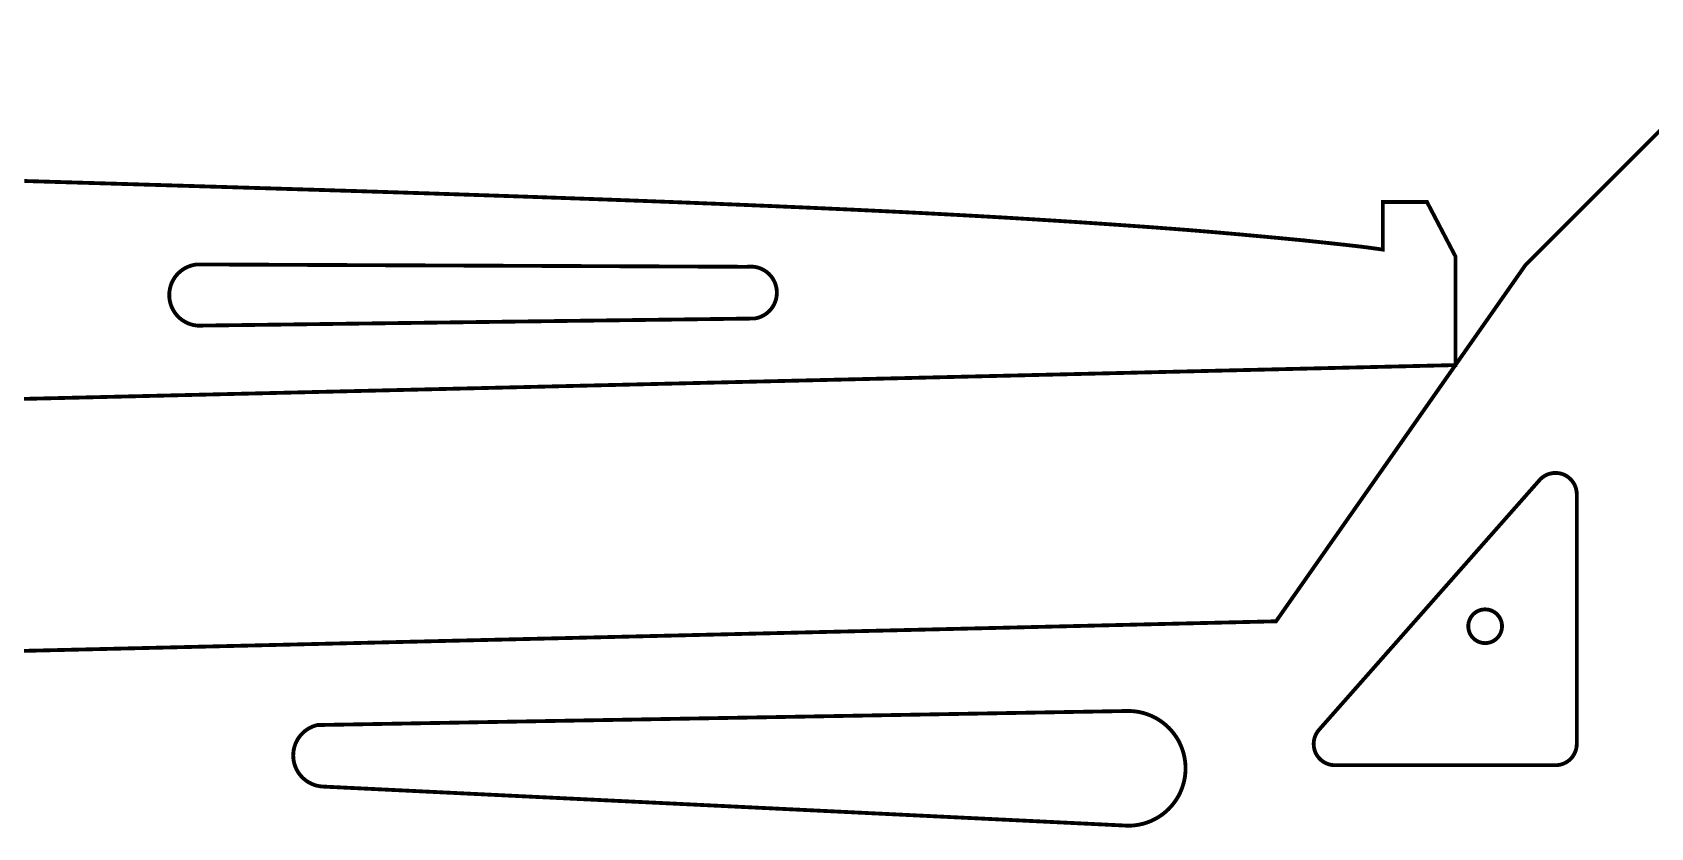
# Model space of a CAD drawing. Extents: x 0 to 807, y 0 to 285.
# Drawn here: x 330.1 to 478.9, y 95.4 to 168.5 of the extents above; entities that cross this region are included whole.
import ezdxf

# ---------------------------------------------------------------- set-up
doc = ezdxf.new("R2010")
doc.units = 0
doc.layers.get('0').update_dxf_attribs({"linetype": 'CONTINUOUS'})

msp = doc.modelspace()

# ---------------------------------------------------------------- linework, layer by layer
at = {"color": 0, "const_width": 0.35278}
for points in [[(200.813, 108.602), (444.481, 114.357), (467.424, 147.122), (488.636, 168.336)], [(329.357, 154.846), (330.261, 154.819), (331.165, 154.792), (332.071, 154.765), (332.975, 154.737), (333.879, 154.711), (334.783, 154.683), (335.688, 154.657), (336.592, 154.629), (337.496, 154.603), (338.4, 154.575), (339.303, 154.549), (340.207, 154.521), (341.108, 154.494), (342.01, 154.467), (342.911, 154.44), (343.813, 154.413), (344.714, 154.386), (345.614, 154.358), (346.515, 154.331), (347.414, 154.304), (348.314, 154.276), (349.213, 154.249), (350.111, 154.222), (351.01, 154.194), (351.907, 154.167), (352.804, 154.139), (353.7, 154.111), (354.596, 154.083), (355.492, 154.056), (356.386, 154.028), (357.281, 154), (358.174, 153.972), (359.067, 153.944), (359.958, 153.917), (360.849, 153.888), (361.74, 153.86), (362.629, 153.831), (363.518, 153.803), (364.407, 153.774), (365.293, 153.744), (366.179, 153.717), (367.065, 153.688), (367.95, 153.658), (368.864, 153.628), (369.776, 153.597), (370.689, 153.567), (371.6, 153.536), (372.51, 153.506), (373.418, 153.475), (374.326, 153.443), (375.232, 153.413), (376.138, 153.381), (377.04, 153.349), (377.943, 153.317), (378.843, 153.285), (379.743, 153.253), (380.642, 153.221), (381.537, 153.189), (382.433, 153.156), (383.326, 153.124), (384.218, 153.09), (385.108, 153.057), (385.997, 153.024), (386.883, 152.99), (387.769, 152.956), (388.653, 152.922), (389.533, 152.888), (390.414, 152.853), (391.292, 152.818), (392.167, 152.783), (393.042, 152.749), (393.914, 152.712), (394.783, 152.678), (395.651, 152.642), (395.964, 152.629), (396.276, 152.615), (396.589, 152.603), (396.9, 152.589), (397.213, 152.576), (397.524, 152.564), (397.835, 152.55), (398.144, 152.538), (398.456, 152.524), (398.765, 152.511), (399.075, 152.497), (399.385, 152.483), (399.694, 152.471), (400.003, 152.457), (400.311, 152.443), (400.621, 152.431), (400.928, 152.417), (401.236, 152.403), (401.543, 152.389), (401.851, 152.376), (402.158, 152.362), (402.464, 152.349), (402.771, 152.335), (403.076, 152.321), (403.382, 152.307), (403.688, 152.293), (403.993, 152.279), (404.299, 152.265), (404.603, 152.251), (404.907, 152.237), (405.211, 152.224), (405.514, 152.21), (405.818, 152.194), (406.121, 152.181), (406.424, 152.167), (406.726, 152.151), (407.028, 152.138), (407.329, 152.124), (407.631, 152.108), (407.932, 152.094), (408.232, 152.079), (408.533, 152.065), (408.832, 152.05), (409.132, 152.036), (409.432, 152.021), (409.731, 152.007), (410.028, 151.992), (410.326, 151.976), (410.624, 151.961), (410.921, 151.947), (411.218, 151.932), (411.514, 151.917), (411.81, 151.901), (412.106, 151.886), (412.4, 151.871), (412.694, 151.856), (412.989, 151.84), (413.282, 151.825), (413.575, 151.81), (413.868, 151.794), (414.014, 151.786), (414.16, 151.779), (414.306, 151.771), (414.451, 151.763), (414.597, 151.756), (414.743, 151.747), (414.888, 151.739), (415.033, 151.732), (415.178, 151.724), (415.324, 151.715), (415.468, 151.708), (415.612, 151.7), (415.757, 151.692), (415.901, 151.685), (416.046, 151.676), (416.19, 151.668), (416.335, 151.66), (416.479, 151.653), (416.622, 151.644), (416.767, 151.636), (416.91, 151.628), (417.054, 151.621), (417.197, 151.612), (417.34, 151.604), (417.483, 151.596), (417.626, 151.587), (417.769, 151.581), (417.912, 151.572), (418.056, 151.564), (418.197, 151.556), (418.34, 151.547), (418.482, 151.539), (418.625, 151.531), (418.767, 151.522), (418.908, 151.514), (419.05, 151.506), (419.192, 151.499), (419.333, 151.49), (419.475, 151.482), (419.617, 151.474), (419.758, 151.465), (419.899, 151.457), (420.04, 151.449), (420.181, 151.44), (420.322, 151.432), (420.463, 151.424), (420.603, 151.415), (420.744, 151.407), (420.885, 151.397), (421.025, 151.389), (421.165, 151.381), (421.306, 151.372), (421.446, 151.364), (421.586, 151.356), (421.865, 151.339), (422.006, 151.331), (422.144, 151.321), (422.285, 151.313), (422.424, 151.304), (422.564, 151.296), (422.703, 151.288), (422.842, 151.278), (422.982, 151.269), (423.121, 151.261), (423.26, 151.253), (423.399, 151.243), (423.537, 151.235), (423.678, 151.226), (423.817, 151.218), (424.093, 151.2), (424.232, 151.192), (424.371, 151.182), (424.647, 151.165), (424.786, 151.156), (424.925, 151.147), (425.201, 151.129), (425.339, 151.121), (425.478, 151.111), (425.615, 151.103), (425.753, 151.093), (425.892, 151.085), (426.029, 151.075), (426.167, 151.067), (426.304, 151.057), (426.442, 151.049), (426.579, 151.039), (426.717, 151.031), (426.854, 151.021), (426.992, 151.013), (427.129, 151.003), (427.267, 150.994), (427.404, 150.985), (427.54, 150.975), (427.678, 150.967), (427.814, 150.957), (427.95, 150.949), (428.088, 150.939), (428.224, 150.929), (428.36, 150.921), (428.496, 150.911), (428.631, 150.901), (428.767, 150.893), (428.903, 150.883), (429.037, 150.874), (429.172, 150.865), (429.307, 150.856), (429.442, 150.846), (429.576, 150.837), (429.71, 150.828), (429.843, 150.818), (429.978, 150.81), (430.11, 150.8), (430.243, 150.79), (430.376, 150.782), (430.508, 150.772), (430.64, 150.763), (430.768, 150.754), (430.894, 150.744), (431.022, 150.736), (431.149, 150.728), (431.275, 150.718), (431.4, 150.71), (431.526, 150.7), (431.651, 150.692), (431.776, 150.682), (431.901, 150.674), (432.025, 150.664), (432.149, 150.656), (432.272, 150.647), (432.394, 150.638), (432.518, 150.629), (432.64, 150.619), (432.763, 150.611), (432.883, 150.603), (433.004, 150.593), (433.125, 150.585), (433.246, 150.576), (433.365, 150.567), (433.485, 150.558), (433.603, 150.55), (433.722, 150.54), (433.84, 150.532), (433.957, 150.524), (434.075, 150.514), (434.19, 150.506), (434.307, 150.497), (434.425, 150.487), (434.542, 150.479), (434.658, 150.471), (434.775, 150.461), (434.89, 150.453), (435.006, 150.444), (435.121, 150.435), (435.235, 150.426), (435.349, 150.418), (435.464, 150.408), (435.576, 150.4), (435.69, 150.392), (435.804, 150.382), (435.917, 150.374), (436.029, 150.365), (436.143, 150.356), (436.256, 150.347), (436.368, 150.339), (436.481, 150.329), (436.593, 150.321), (436.706, 150.311), (436.818, 150.303), (436.931, 150.293), (437.043, 150.285), (437.157, 150.275), (437.269, 150.265), (437.382, 150.257), (437.496, 150.247), (437.61, 150.237), (437.724, 150.229), (437.838, 150.219), (437.894, 150.214), (437.95, 150.21), (438.007, 150.206), (438.063, 150.2), (438.119, 150.196), (438.176, 150.192), (438.233, 150.186), (438.29, 150.182), (438.347, 150.176), (438.404, 150.172), (438.461, 150.167), (438.518, 150.163), (438.575, 150.157), (438.633, 150.153), (438.69, 150.147), (438.749, 150.143), (438.806, 150.138), (438.864, 150.133), (438.922, 150.128), (438.981, 150.124), (439.039, 150.118), (439.097, 150.112), (439.157, 150.108), (439.215, 150.103), (439.275, 150.097), (439.333, 150.093), (439.393, 150.087), (439.453, 150.082), (439.513, 150.078), (439.572, 150.072), (439.633, 150.067), (439.696, 150.061), (439.758, 150.056), (439.821, 150.05), (439.883, 150.044), (439.947, 150.039), (440.011, 150.033), (440.074, 150.028), (440.138, 150.022), (440.203, 150.017), (440.267, 150.011), (440.332, 150.006), (440.396, 150), (440.461, 149.994), (440.526, 149.987), (440.592, 149.982), (440.657, 149.976), (440.724, 149.971), (440.79, 149.964), (440.856, 149.958), (440.922, 149.953), (440.99, 149.947), (441.057, 149.94), (441.124, 149.935), (441.192, 149.928), (441.26, 149.922), (441.328, 149.917), (441.396, 149.91), (441.465, 149.904), (441.533, 149.897), (441.603, 149.892), (441.672, 149.885), (441.739, 149.879), (441.807, 149.872), (441.875, 149.867), (441.943, 149.86), (442.011, 149.854), (442.079, 149.847), (442.147, 149.842), (442.217, 149.835), (442.285, 149.829), (442.354, 149.822), (442.422, 149.817), (442.492, 149.81), (442.56, 149.804), (442.699, 149.792), (442.767, 149.785), (442.906, 149.772), (442.974, 149.765), (443.043, 149.76), (443.111, 149.753), (443.181, 149.746), (443.249, 149.74), (443.317, 149.733), (443.386, 149.728), (443.454, 149.721), (443.521, 149.715), (443.589, 149.708), (443.657, 149.703), (443.724, 149.696), (443.793, 149.689), (443.862, 149.683), (443.931, 149.676), (444, 149.671), (444.068, 149.664), (444.135, 149.657), (444.203, 149.651), (444.269, 149.644), (444.336, 149.639), (444.403, 149.632), (444.468, 149.626), (444.533, 149.621), (444.599, 149.614), (444.662, 149.608), (444.726, 149.603), (444.79, 149.596), (444.853, 149.59), (444.915, 149.585), (444.976, 149.579), (445.037, 149.572), (445.099, 149.567), (445.158, 149.561), (445.218, 149.556), (445.276, 149.55), (445.335, 149.544), (445.392, 149.539), (445.449, 149.535), (445.504, 149.529), (445.56, 149.524), (445.614, 149.518), (445.668, 149.514), (445.693, 149.511), (445.719, 149.508), (445.744, 149.506), (445.769, 149.504), (445.794, 149.501), (445.819, 149.499), (445.843, 149.497), (445.868, 149.494), (445.892, 149.492), (445.917, 149.49), (445.94, 149.487), (445.964, 149.485), (445.987, 149.483), (446.01, 149.481), (446.033, 149.479), (446.056, 149.476), (446.078, 149.475), (446.1, 149.472), (446.122, 149.469), (446.144, 149.468), (446.167, 149.467), (446.188, 149.464), (446.208, 149.462), (446.229, 149.46), (446.25, 149.458), (446.271, 149.456), (446.292, 149.454), (446.311, 149.453), (446.331, 149.45), (446.351, 149.449), (446.371, 149.446), (446.39, 149.444), (446.41, 149.443), (446.429, 149.44), (446.449, 149.439), (446.467, 149.438), (446.485, 149.436), (446.503, 149.433), (446.521, 149.432), (446.539, 149.431), (446.556, 149.429), (446.574, 149.428), (446.59, 149.425), (446.607, 149.424), (446.622, 149.422), (446.639, 149.421), (446.654, 149.419), (446.669, 149.418), (446.685, 149.417), (446.7, 149.415), (446.714, 149.414), (446.728, 149.413), (446.742, 149.411), (446.756, 149.41), (446.769, 149.408), (446.782, 149.407), (446.794, 149.406), (446.807, 149.404), (446.819, 149.404), (446.831, 149.403), (446.842, 149.401), (446.847, 149.401), (446.853, 149.4), (446.858, 149.4), (446.864, 149.399), (446.868, 149.399), (446.874, 149.399), (446.879, 149.397), (446.883, 149.397), (446.888, 149.397), (446.893, 149.396), (446.897, 149.396), (446.903, 149.396), (446.907, 149.394), (446.911, 149.394), (446.915, 149.394), (446.919, 149.394), (446.924, 149.393), (446.928, 149.393), (446.932, 149.393), (446.936, 149.392), (446.94, 149.392), (446.943, 149.392), (446.947, 149.392), (446.95, 149.39), (446.954, 149.39), (446.957, 149.39), (446.961, 149.39), (446.964, 149.389), (446.967, 149.389), (446.969, 149.389), (446.974, 149.389), (446.976, 149.389), (446.979, 149.388), (446.982, 149.388), (446.985, 149.388), (446.986, 149.388), (446.989, 149.388), (446.992, 149.386), (446.994, 149.386), (446.996, 149.386), (446.999, 149.386), (447, 149.386), (447.003, 149.386), (447.004, 149.386), (447.006, 149.385), (447.008, 149.385), (447.01, 149.385), (447.011, 149.385), (447.013, 149.385), (447.014, 149.385), (447.017, 149.385), (447.018, 149.385), (447.019, 149.383), (447.021, 149.383), (447.022, 149.383), (447.024, 149.383), (447.024, 149.383), (447.025, 149.383), (447.026, 149.383), (447.029, 149.383), (447.031, 149.383), (447.033, 149.382), (447.035, 149.382), (447.036, 149.382), (447.037, 149.382), (447.039, 149.382), (447.04, 149.382), (447.042, 149.382), (447.043, 149.382), (447.044, 149.381), (447.046, 149.381), (447.049, 149.381), (447.05, 149.381), (447.051, 149.381), (447.053, 149.381), (447.056, 149.381), (447.057, 149.379), (447.06, 149.379), (447.061, 149.379), (447.063, 149.379), (447.065, 149.379), (447.067, 149.379), (447.069, 149.379), (447.072, 149.378), (447.075, 149.378), (447.076, 149.378), (447.079, 149.378), (447.082, 149.376), (447.085, 149.376), (447.088, 149.376), (447.092, 149.376), (447.094, 149.376), (447.097, 149.375), (447.101, 149.375), (447.104, 149.375), (447.108, 149.375), (447.111, 149.374), (447.115, 149.374), (447.119, 149.374), (447.124, 149.372), (447.128, 149.372), (447.132, 149.372), (447.136, 149.371), (447.14, 149.371), (447.144, 149.371), (447.149, 149.369), (447.154, 149.369), (447.158, 149.369), (447.162, 149.368), (447.168, 149.368), (447.172, 149.368), (447.178, 149.367), (447.183, 149.367), (447.189, 149.365), (447.193, 149.365), (447.204, 149.364), (447.215, 149.362), (447.226, 149.361), (447.237, 149.361), (447.249, 149.36), (447.261, 149.358), (447.274, 149.357), (447.286, 149.356), (447.299, 149.354), (447.313, 149.353), (447.326, 149.351), (447.339, 149.35), (447.354, 149.349), (447.368, 149.347), (447.382, 149.346), (447.397, 149.343), (447.412, 149.342), (447.428, 149.34), (447.443, 149.339), (447.46, 149.337), (447.475, 149.335), (447.492, 149.333), (447.508, 149.332), (447.525, 149.331), (447.543, 149.328), (447.56, 149.326), (447.578, 149.325), (447.596, 149.322), (447.614, 149.321), (447.632, 149.319), (447.65, 149.317), (447.668, 149.315), (447.688, 149.313), (447.706, 149.311), (447.724, 149.31), (447.743, 149.307), (447.763, 149.306), (447.782, 149.303), (447.801, 149.301), (447.821, 149.299), (447.842, 149.297), (447.861, 149.294), (447.882, 149.293), (447.903, 149.29), (447.922, 149.288), (447.944, 149.286), (447.965, 149.283), (447.986, 149.282), (448.007, 149.279), (448.029, 149.276), (448.051, 149.275), (448.072, 149.272), (448.094, 149.269), (448.117, 149.268), (448.139, 149.265), (448.162, 149.263), (448.185, 149.261), (448.207, 149.258), (448.231, 149.256), (448.254, 149.253), (448.276, 149.25), (448.328, 149.246), (448.379, 149.24), (448.431, 149.235), (448.482, 149.229), (448.535, 149.224), (448.589, 149.218), (448.642, 149.212), (448.696, 149.206), (448.751, 149.2), (448.806, 149.194), (448.861, 149.189), (448.917, 149.183), (448.972, 149.176), (449.029, 149.171), (449.086, 149.165), (449.143, 149.158), (449.2, 149.153), (449.257, 149.146), (449.314, 149.14), (449.372, 149.135), (449.429, 149.128), (449.486, 149.122), (449.66, 149.103), (449.718, 149.097), (449.775, 149.09), (449.832, 149.085), (449.89, 149.078), (449.947, 149.072), (450.004, 149.067), (450.058, 149.06), (450.114, 149.054), (450.168, 149.049), (450.222, 149.042), (450.276, 149.036), (450.329, 149.031), (450.383, 149.025), (450.436, 149.019), (450.489, 149.013), (450.542, 149.007), (450.593, 149.001), (450.646, 148.996), (450.697, 148.99), (450.749, 148.985), (450.799, 148.979), (450.849, 148.974), (450.899, 148.968), (450.949, 148.962), (450.999, 148.957), (451.047, 148.951), (451.094, 148.946), (451.143, 148.94), (451.19, 148.936), (451.237, 148.931), (451.283, 148.925), (451.329, 148.919), (451.375, 148.915), (451.419, 148.91), (451.464, 148.904), (451.507, 148.9), (451.551, 148.894), (451.596, 148.89), (451.639, 148.885), (451.682, 148.879), (451.724, 148.875), (451.765, 148.869), (451.806, 148.865), (451.847, 148.861), (451.886, 148.856), (451.926, 148.851), (451.965, 148.847), (452.003, 148.842), (452.042, 148.837), (452.079, 148.833), (452.115, 148.829), (452.153, 148.825), (452.189, 148.819), (452.225, 148.815), (452.26, 148.811), (452.294, 148.807), (452.329, 148.803), (452.364, 148.799), (452.399, 148.794), (452.432, 148.79), (452.465, 148.786), (452.499, 148.782), (452.532, 148.778), (452.564, 148.774), (452.596, 148.769), (452.629, 148.765), (452.661, 148.761), (452.692, 148.758), (452.722, 148.754), (452.753, 148.75), (452.782, 148.746), (452.813, 148.742), (452.842, 148.739), (452.872, 148.735), (452.901, 148.731), (452.931, 148.726), (452.961, 148.722), (452.99, 148.719), (453.019, 148.715), (453.076, 148.707), (453.106, 148.703), (453.135, 148.7), (453.192, 148.692), (453.221, 148.688), (453.25, 148.685), (453.278, 148.681), (453.307, 148.676), (453.335, 148.672), (453.364, 148.668), (453.392, 148.665), (453.421, 148.661), (453.45, 148.657), (453.478, 148.653), (453.507, 148.649), (453.535, 148.644), (453.565, 148.64), (453.594, 148.636), (453.624, 148.632), (453.654, 148.628), (453.683, 148.624), (453.713, 148.619), (453.743, 148.615), (453.772, 148.611), (453.8, 148.608), (453.829, 148.604), (453.857, 148.6), (453.886, 148.596), (453.912, 148.592), (453.94, 148.587), (453.967, 148.585), (453.993, 148.581), (454.019, 148.578), (454.044, 148.574), (454.068, 148.571), (454.092, 148.567), (454.115, 148.564), (454.138, 148.561), (454.158, 148.558), (454.179, 148.556), (454.199, 148.553), (454.218, 148.55), (454.236, 148.549), (454.253, 148.546), (454.268, 148.544), (454.283, 148.542), (454.296, 148.54), (454.296, 152.918), (458.361, 152.918), (460.978, 147.918), (460.978, 137.918), (217.311, 132.164)]]:
    msp.add_lwpolyline(points, dxfattribs=at)
for points in [[(345.786, 141.55), (345.717, 141.543), (345.507, 141.536), (345.229, 141.551), (344.957, 141.592), (344.689, 141.66), (344.431, 141.753), (344.181, 141.872), (343.943, 142.015), (343.772, 142.138), (343.719, 142.182), (343.665, 142.226), (343.513, 142.369), (343.326, 142.576), (343.162, 142.799), (343.022, 143.035), (342.904, 143.285), (342.811, 143.544), (342.744, 143.814), (342.711, 144.021), (342.704, 144.09), (342.697, 144.16), (342.692, 144.369), (342.706, 144.646), (342.747, 144.919), (342.815, 145.186), (342.908, 145.446), (343.026, 145.696), (343.169, 145.933), (343.292, 146.103), (343.336, 146.157), (343.381, 146.211), (343.525, 146.364), (343.731, 146.55), (343.953, 146.714), (344.19, 146.854), (344.439, 146.971), (344.7, 147.064), (344.968, 147.131), (345.175, 147.165), (345.244, 147.172), (395.846, 146.956), (395.907, 146.964), (396.092, 146.976), (396.332, 146.972), (396.568, 146.944), (396.797, 146.894), (397.019, 146.824), (397.232, 146.731), (397.433, 146.618), (397.624, 146.487), (397.8, 146.34), (397.961, 146.175), (398.107, 145.996), (398.236, 145.801), (398.346, 145.594), (398.436, 145.374), (398.504, 145.143), (398.54, 144.962), (398.549, 144.901), (398.557, 144.84), (398.569, 144.657), (398.567, 144.415), (398.539, 144.179), (398.489, 143.95), (398.417, 143.728), (398.325, 143.515), (398.213, 143.314), (398.082, 143.124), (397.933, 142.947), (397.769, 142.786), (397.589, 142.64), (397.396, 142.511), (397.188, 142.401), (396.968, 142.311), (396.736, 142.243), (396.556, 142.207), (396.494, 142.199), (345.786, 141.55)], [(472.137, 126.044), (472.137, 126.119), (472.115, 126.345), (472.047, 126.633), (471.939, 126.906), (471.79, 127.157), (471.608, 127.384), (471.392, 127.583), (471.146, 127.748), (470.943, 127.849), (470.872, 127.876), (470.803, 127.902), (470.583, 127.961), (470.29, 127.999), (469.996, 127.994), (469.708, 127.945), (469.432, 127.854), (469.169, 127.722), (468.928, 127.551), (468.761, 127.397), (468.713, 127.341), (448.432, 104.377), (448.385, 104.323), (448.258, 104.15), (448.122, 103.904), (448.024, 103.643), (447.963, 103.373), (447.942, 103.097), (447.958, 102.819), (448.015, 102.544), (448.085, 102.341), (448.114, 102.276), (448.143, 102.211), (448.25, 102.025), (448.418, 101.799), (448.615, 101.602), (448.836, 101.436), (449.079, 101.302), (449.34, 101.204), (449.614, 101.143), (449.828, 101.122), (449.899, 101.122), (470.179, 101.122), (470.228, 101.122), (470.374, 101.132), (470.564, 101.16), (470.749, 101.207), (470.929, 101.272), (471.101, 101.353), (471.267, 101.451), (471.421, 101.566), (471.531, 101.662), (471.564, 101.696), (471.599, 101.73), (471.694, 101.84), (471.808, 101.994), (471.907, 102.158), (471.989, 102.331), (472.053, 102.511), (472.1, 102.697), (472.128, 102.887), (472.137, 103.032), (472.137, 103.081), (472.137, 126.044)], [(465.262, 113.903), (465.262, 113.863), (465.254, 113.744), (465.231, 113.59), (465.192, 113.442), (465.14, 113.299), (465.075, 113.164), (464.997, 113.036), (464.908, 112.917), (464.808, 112.807), (464.697, 112.706), (464.579, 112.617), (464.451, 112.54), (464.315, 112.474), (464.172, 112.422), (464.025, 112.384), (463.871, 112.361), (463.751, 112.352), (463.713, 112.352), (463.672, 112.352), (463.553, 112.361), (463.4, 112.384), (463.251, 112.422), (463.108, 112.474), (462.974, 112.54), (462.846, 112.617), (462.726, 112.706), (462.615, 112.807), (462.515, 112.917), (462.426, 113.036), (462.349, 113.164), (462.283, 113.299), (462.232, 113.442), (462.193, 113.59), (462.169, 113.744), (462.162, 113.863), (462.162, 113.903), (462.162, 113.942), (462.169, 114.061), (462.193, 114.215), (462.232, 114.363), (462.283, 114.506), (462.349, 114.641), (462.426, 114.769), (462.515, 114.888), (462.615, 114.998), (462.726, 115.099), (462.846, 115.188), (462.974, 115.265), (463.108, 115.331), (463.251, 115.383), (463.4, 115.421), (463.553, 115.444), (463.672, 115.453), (463.713, 115.453), (463.751, 115.453), (463.871, 115.444), (464.025, 115.421), (464.172, 115.383), (464.315, 115.331), (464.451, 115.265), (464.579, 115.188), (464.697, 115.099), (464.808, 114.998), (464.908, 114.888), (464.997, 114.769), (465.075, 114.641), (465.14, 114.506), (465.192, 114.363), (465.231, 114.215), (465.254, 114.061), (465.262, 113.942), (465.262, 113.903)], [(430.882, 95.5599), (430.971, 95.5599), (431.233, 95.5715), (431.581, 95.6062), (431.924, 95.6635), (432.258, 95.7425), (432.588, 95.8429), (432.908, 95.964), (433.219, 96.1056), (433.521, 96.2667), (433.81, 96.4469), (434.089, 96.6457), (434.354, 96.8626), (434.606, 97.0969), (434.842, 97.3482), (435.061, 97.6157), (435.265, 97.899), (435.407, 98.1215), (435.451, 98.1976), (435.496, 98.2738), (435.617, 98.5079), (435.761, 98.8261), (435.882, 99.1508), (435.982, 99.4811), (436.058, 99.8158), (436.114, 100.154), (436.147, 100.494), (436.158, 100.836), (436.147, 101.177), (436.114, 101.517), (436.058, 101.855), (435.982, 102.19), (435.882, 102.52), (435.761, 102.845), (435.617, 103.163), (435.496, 103.397), (435.451, 103.473), (435.407, 103.549), (435.265, 103.772), (435.061, 104.055), (434.842, 104.323), (434.606, 104.574), (434.354, 104.808), (434.089, 105.025), (433.81, 105.224), (433.521, 105.404), (433.219, 105.566), (432.908, 105.707), (432.588, 105.828), (432.258, 105.929), (431.924, 106.008), (431.581, 106.065), (431.233, 106.099), (430.971, 106.111), (430.882, 106.111), (356.308, 104.817), (356.243, 104.802), (356.053, 104.745), (355.808, 104.651), (355.576, 104.537), (355.358, 104.403), (355.154, 104.252), (354.965, 104.084), (354.792, 103.901), (354.636, 103.703), (354.497, 103.493), (354.378, 103.271), (354.278, 103.039), (354.199, 102.797), (354.14, 102.548), (354.106, 102.292), (354.093, 102.031), (354.099, 101.831), (354.106, 101.765), (354.111, 101.699), (354.142, 101.502), (354.2, 101.247), (354.282, 101.002), (354.383, 100.767), (354.504, 100.544), (354.644, 100.333), (354.803, 100.137), (354.976, 99.9546), (355.165, 99.7885), (355.368, 99.6393), (355.585, 99.5082), (355.813, 99.3961), (356.051, 99.3042), (356.3, 99.2335), (356.557, 99.1851), (356.756, 99.1633), (356.822, 99.16), (430.882, 95.5599)]]:
    msp.add_lwpolyline(points, close=True, dxfattribs=at)

doc.saveas('drawing.dxf')
